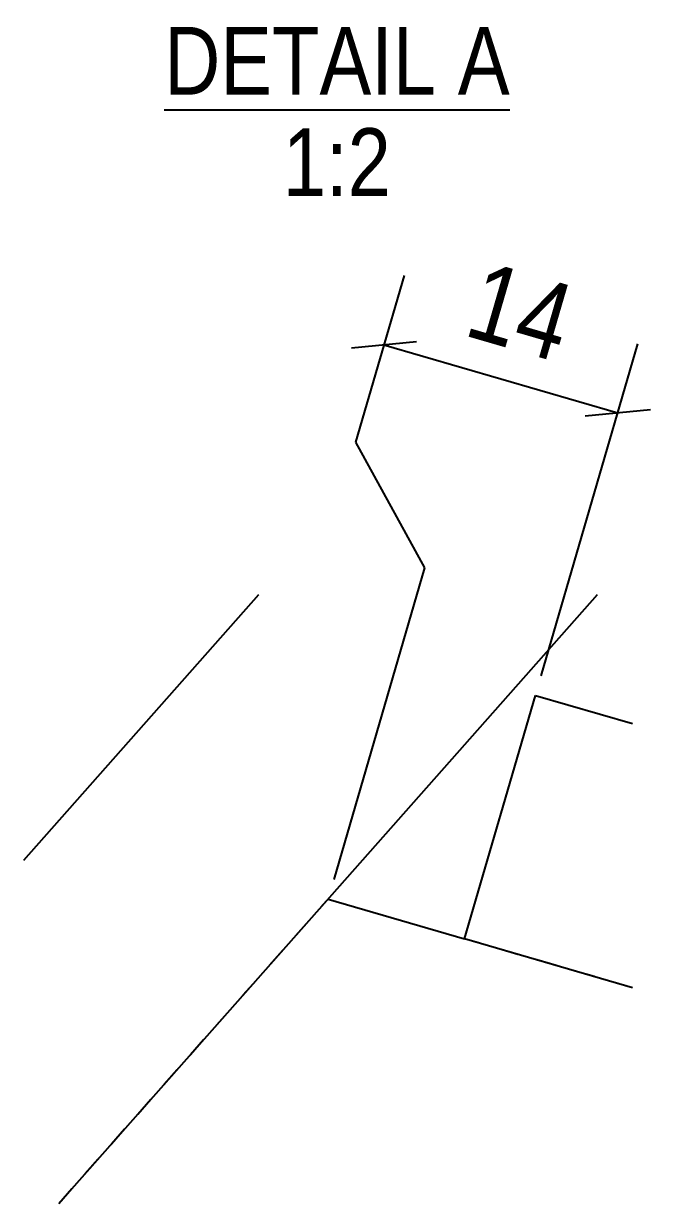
# Model space of a CAD drawing. Header units: millimetres. Extents: x 55 to 71827, y 8 to 3286.
# Drawn here: x 54334.4 to 54396.1, y 8 to 124.3 of the extents above; entities that cross this region are included whole.
import ezdxf

# ---------------------------------------------------------------- set-up
doc = ezdxf.new("R2010")
doc.units = ezdxf.units.MM
doc.linetypes.add('DXK_LINE_DOT2', pattern=[3.9198, 1.9599, -1.9599])
for name, color, linetype in [('MÅLSÆTNING', 7, 'Continuous'), ('STÅL', 7, 'Continuous'), ('TEKST', 7, 'Continuous')]:
    doc.layers.add(name, color=color, linetype=linetype)
doc.styles.add('Arial Narrow', font='ARIALN.TTF', dxfattribs={"height": 0.2})

msp = doc.modelspace()

# ---------------------------------------------------------------- linework, layer by layer
at = {"layer": 'MÅLSÆTNING', "color": 7, "linetype": 'Continuous'}
for p, q in [((54371.87, 99.47), (54367.08, 83.06)), ((54366.67, 92.34), (54373.1, 92.97)), ((54369.88, 92.66), (54392.93, 85.94)), ((54385.37, 60), (54394.91, 92.76)), ((54396.14, 86.25), (54389.71, 85.63)), ((54367.08, 83.06), (54373.89, 70.66)), ((54373.89, 70.66), (54364.93, 39.92))]:
    msp.add_line(p, q, dxfattribs=at)
at = {"layer": 'STÅL', "color": 2, "linetype": 'Continuous'}
for p, q in [((54357.53, 68), (54334.37, 41.82)), ((54390.91, 68), (54337.83, 8)), ((54377.82, 34.08), (54384.81, 58.08)), ((54384.81, 58.08), (54394.37, 55.3)), ((54364.37, 38), (54377.82, 34.08)), ((54394.37, 29.26), (54377.82, 34.08))]:
    msp.add_line(p, q, dxfattribs=at)
at = {"layer": 'STÅL', "color": 7, "linetype": 'DXK_LINE_DOT2'}
for p, q in [((54337.83, 8), (54364.37, 38)), ((54394.37, 29.26), (54377.82, 34.08))]:
    msp.add_line(p, q, dxfattribs=at)
at = {"layer": 'TEKST', "color": 246, "linetype": 'Continuous'}
msp.add_line((54348.23, 115.82), (54382.29, 115.82), dxfattribs=at)

# ---------------------------------------------------------------- wipeouts: each hides what was drawn before it
at = {"color": 0, "linetype": 'Continuous'}
for points in [[(54375.07, 117.32), (54375.07, 124.32), (54348.23, 124.32), (54348.23, 117.32)], [(54382.29, 117.32), (54382.29, 124.32), (54377.17, 124.32), (54377.17, 117.32)], [(54370.59, 107.32), (54370.59, 114.32), (54359.92, 114.32), (54359.92, 107.32)]]:
    msp.add_wipeout(points, dxfattribs=at).dxf.layer = 'TEKST'

# ---------------------------------------------------------------- next in the draw order: texts
at = {"layer": 'TEKST', "color": 3, "linetype": 'Continuous', "style": 'Arial Narrow'}
for s, height, p in [('DETAIL', 6.681, (54348.23, 117.32)), ('A', 6.68, (54377.17, 117.32)), ('1:2', 6.681, (54359.92, 107.32))]:
    msp.add_text(s, height=height, dxfattribs=at).set_placement(p)

# ---------------------------------------------------------------- next in the draw order: wipeouts: each hides what was drawn before it
at = {"color": 0}
msp.add_wipeout([(54388.04, 88.93), (54391.17, 99.68), (54378.74, 103.3), (54375.61, 92.55)], dxfattribs=at).dxf.layer = 'MÅLSÆTNING'

# ---------------------------------------------------------------- next in the draw order: texts
at = {"layer": 'MÅLSÆTNING', "color": 3, "style": 'Arial Narrow'}
msp.add_text('14', height=7.635, rotation=-16.2434, dxfattribs=at).set_placement((54377.59, 93.64))

doc.saveas('drawing.dxf')
